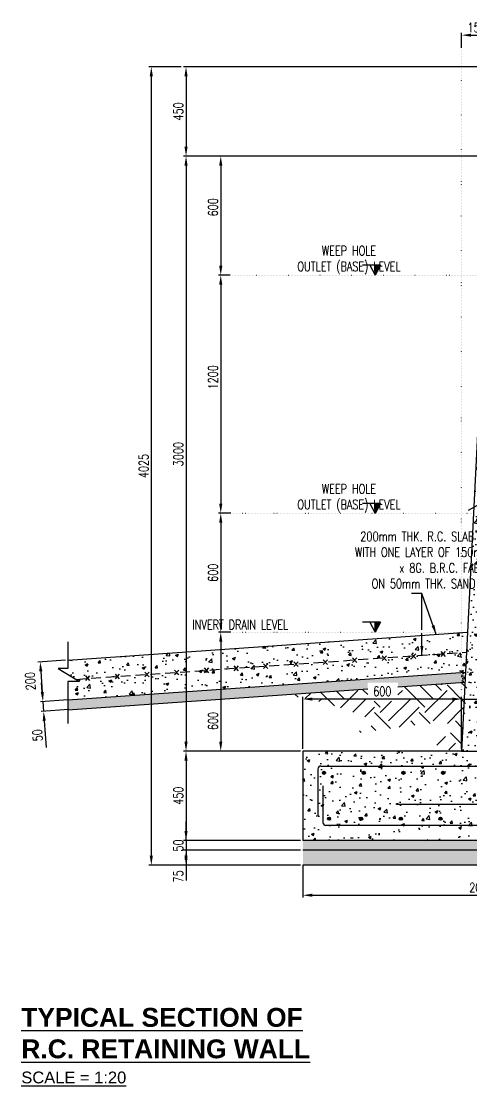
# Model space of a CAD drawing. Header units: millimetres. Extents: x -605628 to 223188, y -4937 to 493520.
# Drawn here: x -342918 to -340648, y 407928 to 413294 of the extents above; entities that cross this region are included whole.
import ezdxf

# ---------------------------------------------------------------- set-up
doc = ezdxf.new("R2010")
doc.units = ezdxf.units.MM
doc.header["$LTSCALE"] = 100
doc.header["$MEASUREMENT"] = 0
doc.header["$PDMODE"] = 3
doc.header["$PDSIZE"] = -0.5
for name, pattern in [('CENTER', [2, 1.25, -0.25, 0.25, -0.25]), ('DOT', [0.25, 0, -0.25]), ('HIDDEN', [0.375, 0.25, -0.125])]:
    doc.linetypes.add(name, pattern=pattern)
doc.layers.get('Defpoints').update_dxf_attribs({"color": 1})
for name, color, linetype in [('Grid-line', 8, 'CENTER'), ('S-Dim', 1, 'Continuous'), ('S-Hatch', 8, 'Continuous'), ('S-Text', 2, 'Continuous'), ('ST-FOOTING', 4, 'HIDDEN'), ('ST-HATCH', 8, 'Continuous'), ('STL-OBJT', 4, 'Continuous'), ('TITLE', 2, 'Continuous')]:
    doc.layers.add(name, color=color, linetype=linetype)
doc.styles.add('Roomname', font='sanss___.ttf')
doc.styles.add('SKEL 1_10xp', font='romans.shx', dxfattribs={"width": 0.75, "height": 23.8})
doc.styles.add('SKEL 1_20xp', font='romans.shx', dxfattribs={"width": 0.75, "height": 47.6})
doc.dimstyles.new('SKEL 1_20xp', dxfattribs={"dimtxt": 47.6, "dimasz": 47.6, "dimexe": 12, "dimexo": 12, "dimgap": 15, "dimtad": 1, "dimdec": 0, "dimtxsty": 'SKEL 1_20xp', "dimcen": 4, "dimdle": 1, "dimclrd": 1, "dimclre": 1, "dimclrt": 2, "dimadec": 0, "dimazin": 0, "dimtfac": 1, "dimtdec": 0, "dimtix": 1, "dimtmove": 0, "dimatfit": 3, "dimfxl": 1.25, "dimarcsym": 0})
pattern_1 = [(50, (0.07, 1.4), (143.452037, -12.550427), [15, -165]), (355, (0.07, 1.4), (-27.750267, 150.438427), [12, -132]), (100.451444, (12.02, 0.36), (115.70177, 137.887998), [12.74804, -140.228422]), (46.1842, (0.07, 41.4), (213.448266, -33.103856), [22.5, -247.5]), (96.635635, (17.86, 38.64), (186.93239, 194.82372), [19.12207, -210.34275]), (351.184164, (0.07, 41.4), (186.93239, 194.82372), [18, -198]), (21, (20.07, 31.4), (119.38141, -80.523778), [15, -165]), (326, (20.07, 31.4), (48.663066, 145.03001), [12, -132]), (71.451445, (30.02, 24.69), (168.044475, 64.50623), [12.748038, -140.228422]), (37.5, (0.07, 1.4), (2.431971, 66.578771), [0, -130.4, 0, -134, 0, -132.5]), (7.5, (0.07, 1.4), (52.6139075, 78.882342), [0, -76.4, 0, -127.4, 0, -50.5]), (327.5, (-44.53, 1.4), (106.764487, -4.5109743), [0, -50, 0, -156, 0, -207]), (317.5, (-64.53, 1.4), (116.637234, 20.020996), [0, -65, 0, -103.6, 0, -147])]
pattern_2 = [(50, (0, 0), (143.452037, -12.550427), [15, -165]), (355, (0, 0), (-27.750267, 150.438427), [12, -132]), (100.451444, (11.95, -1.05), (115.70177, 137.888), [12.74804, -140.228422]), (46.1842, (0, 40), (213.448266, -33.103856), [22.5, -247.5]), (96.635635, (17.79, 37.24), (186.93239, 194.82372), [19.12207, -210.34275]), (351.184164, (0, 40), (186.93239, 194.82372), [18, -198]), (21, (20, 30), (119.38141, -80.523778), [15, -165]), (326, (20, 30), (48.663066, 145.03001), [12, -132]), (71.451445, (29.95, 23.29), (168.044475, 64.50623), [12.748038, -140.228422]), (37.5, (0, 0), (2.431971, 66.578771), [0, -130.4, 0, -134, 0, -132.5]), (7.5, (0, 0), (52.6139075, 78.882342), [0, -76.4, 0, -127.4, 0, -50.5]), (327.5, (-44.6, 0), (106.764487, -4.5109743), [0, -50, 0, -156, 0, -207]), (317.5, (-64.6, 0), (116.637234, 20.020996), [0, -65, 0, -103.6, 0, -147])]
pattern_3 = [(50, (73802.29, -10970.5), (136.279435, -11.922906), [14.25, -156.75]), (355, (73802.29, -10970.5), (-26.362753, 142.916505), [11.4, -125.4]), (100.451444, (73813.65, -10971.5), (109.91668, 130.993598), [12.110636, -133.217]), (46.1842, (73802.29, -10932.5), (202.775853, -31.448663), [21.375, -235.125]), (96.635635, (73819.19, -10935.13), (177.58577, 185.082534), [18.165965, -199.825614]), (351.184164, (73802.3, -10932.5), (177.58577, 185.082534), [17.1, -188.1]), (21, (73821.29, -10942), (113.41234, -76.49759), [14.25, -156.75]), (326, (73821.29, -10942), (46.229913, 137.77851), [11.4, -125.4]), (71.451445, (73830.74, -10948.38), (159.642252, 61.28092), [12.110636, -133.217]), (37.5, (73802.29, -10970.505), (2.3103725, 63.2498322), [0, -123.88, 0, -127.3, 0, -125.875]), (7.5, (73802.29, -10970.505), (49.983212, 74.938225), [0, -72.58, 0, -121.03, 0, -47.975]), (327.5, (73759.92, -10970.505), (101.426263, -4.2854256), [0, -47.5, 0, -148.2, 0, -196.65]), (317.5, (73740.92, -10970.505), (110.805372, 19.019947), [0, -61.75, 0, -98.42, 0, -139.65])]

# ---------------------------------------------------------------- blocks, each defined once
blk = doc.blocks.new('*D88')
at = {"layer": 'Defpoints', "color": 0, "transparency": 16777216}
for p in [(-341498.7, 409614.4), (-342087.9, 409164.4), (-341498.7, 409164.4)]:
    blk.add_point(p, dxfattribs=at)
at = {"layer": 'S-Dim', "color": 1, "lineweight": -2, "transparency": 16777216}
for p, q in [((-341510.7, 409614.4), (-342099.9, 409614.4)), ((-342087.9, 409566.8), (-342087.9, 409212)), ((-341510.7, 409164.4), (-342099.9, 409164.4))]:
    blk.add_line(p, q, dxfattribs=at)
at = {"layer": 'S-Dim', "color": 1, "transparency": 16777216}
for points in [[(-342095.8, 409566.8), (-342080, 409566.8), (-342087.9, 409614.4)], [(-342095.8, 409212), (-342080, 409212), (-342087.9, 409164.4)]]:
    blk.add_solid(points, dxfattribs=at)
at = {"layer": 'S-Dim', "color": 5, "transparency": 16777216, "insert": (-342126.7, 409389.4), "char_height": 47.6, "attachment_point": 5, "rotation": 90, "style": 'SKEL 1_20xp'}
blk.add_mtext('450', dxfattribs=at)
blk = doc.blocks.new('*D89')
at = {"layer": 'Defpoints', "color": 0, "transparency": 16777216}
for p in [(-341849.8, 410814.3), (-341912.9, 410214.4), (-341849.8, 410214.4)]:
    blk.add_point(p, dxfattribs=at)
at = {"layer": 'S-Dim', "color": 1, "lineweight": -2, "transparency": 16777216}
for p, q in [((-341861.8, 410814.3), (-341924.9, 410814.3)), ((-341912.9, 410766.7), (-341912.9, 410262)), ((-341861.8, 410214.4), (-341924.9, 410214.4))]:
    blk.add_line(p, q, dxfattribs=at)
at = {"layer": 'S-Dim', "color": 1, "transparency": 16777216}
for points in [[(-341920.9, 410766.7), (-341905, 410766.7), (-341912.9, 410814.3)], [(-341920.9, 410262), (-341905, 410262), (-341912.9, 410214.4)]]:
    blk.add_solid(points, dxfattribs=at)
at = {"layer": 'S-Dim', "color": 5, "transparency": 16777216, "insert": (-341951.7, 410513.8), "char_height": 47.6, "attachment_point": 5, "rotation": 90, "style": 'SKEL 1_20xp'}
blk.add_mtext('600', dxfattribs=at)
blk = doc.blocks.new('*D90')
at = {"layer": 'Defpoints', "color": 0, "transparency": 16777216}
for p in [(-340548.8, 412614.4), (-342087.9, 409614.4), (-341498.7, 409614.4)]:
    blk.add_point(p, dxfattribs=at)
at = {"layer": 'S-Dim', "color": 1, "lineweight": -2, "transparency": 16777216}
for p, q in [((-340560.8, 412614.4), (-342099.9, 412614.4)), ((-342087.9, 412566.8), (-342087.9, 409662)), ((-341510.7, 409614.4), (-342099.9, 409614.4))]:
    blk.add_line(p, q, dxfattribs=at)
at = {"layer": 'S-Dim', "color": 1, "transparency": 16777216}
for points in [[(-342095.8, 412566.8), (-342080, 412566.8), (-342087.9, 412614.4)], [(-342095.8, 409662), (-342080, 409662), (-342087.9, 409614.4)]]:
    blk.add_solid(points, dxfattribs=at)
at = {"layer": 'S-Dim', "color": 5, "transparency": 16777216, "insert": (-342126.7, 411111.8), "char_height": 47.6, "attachment_point": 5, "rotation": 90, "style": 'SKEL 1_20xp'}
blk.add_mtext('3000', dxfattribs=at)
blk = doc.blocks.new('*D93')
at = {"layer": 'Defpoints', "color": 0, "transparency": 16777216}
for p in [(-340226.2, 413064.4), (-342087.9, 412614.4), (-341498.7, 412614.4)]:
    blk.add_point(p, dxfattribs=at)
at = {"layer": 'S-Dim', "color": 1, "lineweight": -2, "transparency": 16777216}
for p, q in [((-340238.2, 413064.4), (-342099.9, 413064.4)), ((-342087.9, 413016.8), (-342087.9, 412662)), ((-341510.7, 412614.4), (-342099.9, 412614.4))]:
    blk.add_line(p, q, dxfattribs=at)
at = {"layer": 'S-Dim', "color": 1, "transparency": 16777216}
for points in [[(-342095.8, 413016.8), (-342080, 413016.8), (-342087.9, 413064.4)], [(-342095.8, 412662), (-342080, 412662), (-342087.9, 412614.4)]]:
    blk.add_solid(points, dxfattribs=at)
at = {"layer": 'S-Dim', "color": 5, "transparency": 16777216, "insert": (-342126.7, 412839.4), "char_height": 47.6, "attachment_point": 5, "rotation": 90, "style": 'SKEL 1_20xp'}
blk.add_mtext('450', dxfattribs=at)
blk = doc.blocks.new('*D102')
at = {"layer": 'Defpoints', "color": 0, "transparency": 16777216}
for p in [(-340548.7, 413224.1), (-340698.7, 413148.6), (-340548.7, 412616.9)]:
    blk.add_point(p, dxfattribs=at)
at = {"layer": 'S-Dim', "color": 1, "lineweight": -2, "transparency": 16777216}
for p, q in [((-340698.7, 413160.6), (-340698.7, 413236.1)), ((-340651.1, 413224.1), (-340596.3, 413224.1)), ((-340548.7, 412628.9), (-340548.7, 413236.1))]:
    blk.add_line(p, q, dxfattribs=at)
at = {"layer": 'S-Dim', "color": 1, "transparency": 16777216}
for points in [[(-340651.1, 413232), (-340651.1, 413216.1), (-340698.7, 413224.1)], [(-340596.3, 413232), (-340596.3, 413216.1), (-340548.7, 413224.1)]]:
    blk.add_solid(points, dxfattribs=at)
at = {"layer": 'S-Dim', "color": 5, "transparency": 16777216, "insert": (-340623.7, 413262.9), "char_height": 47.6, "attachment_point": 5, "style": 'SKEL 1_20xp'}
blk.add_mtext('150', dxfattribs=at)
blk = doc.blocks.new('*D94')
at = {"layer": 'Defpoints', "color": 0, "transparency": 16777216}
for p in [(-341498.7, 409877), (-341498.7, 409614.4), (-340698.7, 409614.4)]:
    blk.add_point(p, dxfattribs=at)
at = {"layer": 'S-Dim', "color": 1, "lineweight": -2, "transparency": 16777216}
for p, q in [((-341498.7, 409626.4), (-341498.7, 409889)), ((-340746.3, 409877), (-341451.1, 409877)), ((-340698.7, 409626.4), (-340698.7, 409889))]:
    blk.add_line(p, q, dxfattribs=at)
at = {"layer": 'S-Dim', "color": 1, "transparency": 16777216}
for points in [[(-341451.1, 409885), (-341451.1, 409869.1), (-341498.7, 409877)], [(-340746.3, 409885), (-340746.3, 409869.1), (-340698.7, 409877)]]:
    blk.add_solid(points, dxfattribs=at)
at = {"layer": 'S-Dim', "color": 5, "transparency": 16777216, "insert": (-341098.7, 409915.8), "char_height": 47.6, "attachment_point": 5, "style": 'SKEL 1_20xp'}
blk.add_mtext('600', dxfattribs=at)
blk = doc.blocks.new('*D96')
at = {"layer": 'Defpoints', "color": 0, "transparency": 16777216}
for p in [(-341498.7, 409051.4), (-339698.7, 409039.4), (-339698.7, 408887.9)]:
    blk.add_point(p, dxfattribs=at)
at = {"layer": 'S-Dim', "color": 1, "lineweight": -2, "transparency": 16777216}
for p, q in [((-341498.7, 409039.4), (-341498.7, 408875.9)), ((-339698.7, 409027.4), (-339698.7, 408875.9)), ((-341451.1, 408887.9), (-339746.3, 408887.9))]:
    blk.add_line(p, q, dxfattribs=at)
at = {"layer": 'S-Dim', "color": 1, "transparency": 16777216}
for points in [[(-341451.1, 408895.9), (-341451.1, 408880), (-341498.7, 408887.9)], [(-339746.3, 408895.9), (-339746.3, 408880), (-339698.7, 408887.9)]]:
    blk.add_solid(points, dxfattribs=at)
at = {"layer": 'S-Dim', "color": 5, "transparency": 16777216, "insert": (-340598.7, 408926.7), "char_height": 47.6, "attachment_point": 5, "style": 'SKEL 1_20xp'}
blk.add_mtext('2000', dxfattribs=at)
blk = doc.blocks.new('*D97')
at = {"layer": 'Defpoints', "color": 0, "transparency": 16777216}
for p in [(-341853.5, 412014), (-341912.9, 410814.3), (-341849.8, 410814.3)]:
    blk.add_point(p, dxfattribs=at)
at = {"layer": 'S-Dim', "color": 1, "lineweight": -2, "transparency": 16777216}
for p, q in [((-341865.5, 412014), (-341924.9, 412014)), ((-341912.9, 411966.4), (-341912.9, 410861.9)), ((-341861.8, 410814.3), (-341924.9, 410814.3))]:
    blk.add_line(p, q, dxfattribs=at)
at = {"layer": 'S-Dim', "color": 1, "transparency": 16777216}
for points in [[(-341920.9, 411966.4), (-341905, 411966.4), (-341912.9, 412014)], [(-341920.9, 410861.9), (-341905, 410861.9), (-341912.9, 410814.3)]]:
    blk.add_solid(points, dxfattribs=at)
at = {"layer": 'S-Dim', "color": 5, "transparency": 16777216, "insert": (-341951.7, 411499.4), "char_height": 47.6, "attachment_point": 5, "rotation": 90, "style": 'SKEL 1_20xp'}
blk.add_mtext('1200', dxfattribs=at)
blk = doc.blocks.new('*D98')
at = {"layer": 'Defpoints', "color": 0, "transparency": 16777216}
for p in [(-342099.9, 413064.4), (-342262.9, 409039.4), (-341498.7, 409039.4)]:
    blk.add_point(p, dxfattribs=at)
at = {"layer": 'S-Dim', "color": 1, "lineweight": -2, "transparency": 16777216}
for p, q in [((-342111.9, 413064.4), (-342274.9, 413064.4)), ((-342262.9, 413016.8), (-342262.9, 409087)), ((-341510.7, 409039.4), (-342274.9, 409039.4))]:
    blk.add_line(p, q, dxfattribs=at)
at = {"layer": 'S-Dim', "color": 1, "transparency": 16777216}
for points in [[(-342270.8, 413016.8), (-342255, 413016.8), (-342262.9, 413064.4)], [(-342270.8, 409087), (-342255, 409087), (-342262.9, 409039.4)]]:
    blk.add_solid(points, dxfattribs=at)
at = {"layer": 'S-Dim', "color": 5, "transparency": 16777216, "insert": (-342301.7, 411051.9), "char_height": 47.6, "attachment_point": 5, "rotation": 90, "style": 'SKEL 1_20xp'}
blk.add_mtext('4025', dxfattribs=at)
blk = doc.blocks.new('*D99')
at = {"layer": 'Defpoints', "color": 0, "transparency": 16777216}
for p in [(-340548.7, 412614.4), (-341912.9, 412014), (-341853.5, 412014)]:
    blk.add_point(p, dxfattribs=at)
at = {"layer": 'S-Dim', "color": 1, "lineweight": -2, "transparency": 16777216}
for p, q in [((-340560.7, 412614.4), (-341924.9, 412614.4)), ((-341912.9, 412566.8), (-341912.9, 412061.6)), ((-341865.5, 412014), (-341924.9, 412014))]:
    blk.add_line(p, q, dxfattribs=at)
at = {"layer": 'S-Dim', "color": 1, "transparency": 16777216}
for points in [[(-341920.9, 412566.8), (-341905, 412566.8), (-341912.9, 412614.4)], [(-341920.9, 412061.6), (-341905, 412061.6), (-341912.9, 412014)]]:
    blk.add_solid(points, dxfattribs=at)
at = {"layer": 'S-Dim', "color": 5, "transparency": 16777216, "insert": (-341951.7, 412356.5), "char_height": 47.6, "attachment_point": 5, "rotation": 90, "style": 'SKEL 1_20xp'}
blk.add_mtext('600', dxfattribs=at)
blk = doc.blocks.new('*D100')
at = {"layer": 'Defpoints', "color": 0, "transparency": 16777216}
for p in [(-341849.8, 410214.4), (-341912.9, 409614.4), (-341498.7, 409614.4)]:
    blk.add_point(p, dxfattribs=at)
at = {"layer": 'S-Dim', "color": 1, "lineweight": -2, "transparency": 16777216}
for p, q in [((-341861.8, 410214.4), (-341924.9, 410214.4)), ((-341912.9, 410166.8), (-341912.9, 409662)), ((-341510.7, 409614.4), (-341924.9, 409614.4))]:
    blk.add_line(p, q, dxfattribs=at)
at = {"layer": 'S-Dim', "color": 1, "transparency": 16777216}
for points in [[(-341920.9, 410166.8), (-341905, 410166.8), (-341912.9, 410214.4)], [(-341920.9, 409662), (-341905, 409662), (-341912.9, 409614.4)]]:
    blk.add_solid(points, dxfattribs=at)
at = {"layer": 'S-Dim', "color": 5, "transparency": 16777216, "insert": (-341951.7, 409766.2), "char_height": 47.6, "attachment_point": 5, "rotation": 90, "style": 'SKEL 1_20xp'}
blk.add_mtext('600', dxfattribs=at)

msp = doc.modelspace()

# ---------------------------------------------------------------- hatches: boundary and pattern name
h = msp.add_hatch()
h.set_pattern_fill('AR-CONC', color=8, scale=19)
h.set_pattern_definition(pattern_3)
h.paths.add_polyline_path([(-340304.1, 411007.5), (-340541.4, 410870.5, -0.322065), (-340537.1, 410864.5, -1.104856), (-340549.8, 410865.7), (-340570.5, 410853.8), (-340619.7, 409876.7), (-340360.7, 409876.7)])
h.paths.add_polyline_path([(-340364.3, 410463.4, -1), (-340351.5, 410463.4, -1)], flags=16)
h.paths.add_polyline_path([(-340361.5, 410263.6, -1), (-340374.3, 410263.6, -1)], flags=16)
h.paths.add_polyline_path([(-340570, 410465, -1), (-340557.2, 410465, -1)], flags=16)
h.paths.add_polyline_path([(-340567.3, 410265.2, -1), (-340580.1, 410265.2, -1)], flags=16)
h.paths.add_polyline_path([(-340354.3, 410663.1, -1), (-340341.5, 410663.1, -1)], flags=16)
h.paths.add_polyline_path([(-340371.5, 410063.9, -1), (-340384.3, 410063.9, -1)], flags=16)
h.paths.add_polyline_path([(-340559.9, 410664.7, -1), (-340547.1, 410664.7, -1)], flags=16)
h.paths.add_polyline_path([(-340577.3, 410065.5, -1), (-340590.1, 410065.5, -1)], flags=16)
h.paths.add_polyline_path([(-340344.3, 410862.9, -1), (-340331.5, 410862.9, -1)], flags=16)
h.paths.add_polyline_path([(-340570.5, 410853.8), (-340638.8, 410814.4), (-340685.6, 409876.7), (-340619.7, 409876.7)])
h.paths.add_polyline_path([(-340226.8, 411052.2), (-340304.1, 411007.5), (-340360.7, 409876.7), (-340373.8, 409614.4), (-340298.7, 409614.4)])
h.paths.add_polyline_path([(-340567.5, 410913.2), (-340635.8, 410873.8), (-340578.8, 412014), (-340510.1, 412053.7)])
h.paths.add_polyline_path([(-340282.9, 411431.9), (-340541.4, 411431.9), (-340567.5, 410913.2), (-340301.2, 411067)])
h.paths.add_polyline_path([(-340529.8, 411264, -1), (-340517, 411264, -1)], flags=16)
h.paths.add_polyline_path([(-340527, 411064.2, -1), (-340539.8, 411064.2, -1)], flags=16)
h.paths.add_polyline_path([(-340324.3, 411262.4, -1), (-340311.5, 411262.4, -1)], flags=16)
h.paths.add_polyline_path([(-340321.5, 411062.6, -1), (-340334.3, 411062.6, -1)], flags=16)
h.paths.add_polyline_path([(-340200.9, 411569.8), (-340276, 411569.8), (-340279.8, 411494.1), (-340251.6, 411494.1), (-340251.6, 411431.9), (-340282.9, 411431.9), (-340301.2, 411067), (-340223.8, 411111.6)])
h = msp.add_hatch()
h.set_pattern_fill('AR-CONC', color=8, scale=20, style=0)
h.set_pattern_definition(pattern_1)
h.paths.add_polyline_path([(-340698.6, 410112.2), (-340698.6, 410212.3), (-342683.8, 410073.9), (-342683.8, 410031.2), (-342733.2, 410031.2), (-342641.7, 409976.4)])
h = msp.add_hatch()
h.set_pattern_fill('AR-CONC', color=8, scale=20, style=0)
h.set_pattern_definition(pattern_2)
h.paths.add_polyline_path([(-340648.7, 410214.4), (-340698.7, 410210.9), (-340698.7, 410110.8), (-340657.1, 410113.7)])
h = msp.add_hatch()
h.set_pattern_fill('AR-CONC', color=8, scale=20, style=0)
h.set_pattern_definition(pattern_1)
h.paths.add_polyline_path([(-340698.6, 410112.2), (-342641.7, 409976.4), (-342625, 409966.3), (-342683.8, 409966.3), (-342683.8, 409873.4), (-340698.6, 410011.8)])
h = msp.add_hatch()
h.set_pattern_fill('AR-CONC', color=8, scale=20, style=0)
h.set_pattern_definition(pattern_2)
h.paths.add_polyline_path([(-340698.7, 410010.4), (-340665.5, 410012.7), (-340657.1, 410113.7), (-340698.7, 410110.8)])
h = msp.add_hatch()
h.set_pattern_fill('AR-CONC', color=8, scale=19)
h.set_pattern_definition(pattern_3)
h.paths.add_polyline_path([(-340360.7, 409876.7), (-340619.7, 409876.7), (-340632.9, 409614.4), (-340373.8, 409614.4)])
h.paths.add_polyline_path([(-340391.4, 409664.4, -1), (-340404.2, 409664.4, -1)], flags=16)
h.paths.add_polyline_path([(-340597.4, 409666, -1), (-340610.2, 409666, -1)], flags=16)
h.paths.add_polyline_path([(-340600.2, 409865.7, -1), (-340587.4, 409865.7, -1)], flags=16)
h.paths.add_polyline_path([(-340394.3, 409864.1, -1), (-340381.5, 409864.1, -1)], flags=16)
h.paths.add_polyline_path([(-340619.7, 409876.7), (-340685.6, 409876.7), (-340698.7, 409614.4), (-340632.9, 409614.4)])
h = msp.add_hatch()
h.set_pattern_fill('AR-CONC', color=8, scale=20, style=0)
h.set_pattern_definition([(50, (-7416.29, -1483.47), (143.452037, -12.550427), [15, -165]), (355, (-7416.29, -1483.47), (-27.750267, 150.438427), [12, -132]), (100.451444, (-7404.34, -1484.51), (115.70177, 137.888), [12.74804, -140.228422]), (46.1842, (-7416.3, -1443.47), (213.448266, -33.103856), [22.5, -247.5]), (96.635635, (-7398.5, -1446.23), (186.93239, 194.82372), [19.12207, -210.34275]), (351.184164, (-7416.3, -1443.47), (186.93239, 194.82372), [18, -198]), (21, (-7396.29, -1453.47), (119.38141, -80.523778), [15, -165]), (326, (-7396.29, -1453.47), (48.663066, 145.03001), [12, -132]), (71.451445, (-7386.34, -1460.18), (168.044475, 64.50623), [12.74804, -140.228422]), (37.5, (-7416.29, -1483.467), (2.431971, 66.578771), [0, -130.4, 0, -134, 0, -132.5]), (7.5, (-7416.29, -1483.47), (52.6139075, 78.882342), [0, -76.4, 0, -127.4, 0, -50.5]), (327.5, (-7460.89, -1483.467), (106.764487, -4.5109743), [0, -50, 0, -156, 0, -207]), (317.5, (-7480.89, -1483.47), (116.637234, 20.020996), [0, -65, 0, -103.6, 0, -147])])
h.paths.add_polyline_path([(-339698.7, 409614.4), (-340298.7, 409614.4), (-340698.7, 409614.4), (-341498.7, 409614.4), (-341498.7, 409164.4), (-339698.7, 409164.4)])
at = {"layer": 'S-Dim'}
h = msp.add_hatch(color=5, dxfattribs=at)
h.dxf.hatch_style = 1
h.paths.add_polyline_path([(-341135.1, 412063.9), (-341108, 412063.9), (-341135.1, 412014)])
h = msp.add_hatch(color=5, dxfattribs=at)
h.dxf.hatch_style = 1
h.paths.add_polyline_path([(-341135.1, 410863.2), (-341108, 410863.2), (-341135.1, 410813.3)])
h = msp.add_hatch(color=5, dxfattribs=at)
h.dxf.hatch_style = 1
h.paths.add_polyline_path([(-341135.1, 410264.2), (-341108, 410264.2), (-341135.1, 410214.4)])
at = {"layer": 'S-Hatch'}
h = msp.add_hatch(dxfattribs=at)
h.set_pattern_fill('AR-SAND', color=256, scale=10)
h.set_pattern_definition([(37.5, (0.07, 1.401), (-0.6299336, 19.2682377), [0, -15.2, 0, -17, 0, -16.25]), (7.5, (0.07, 1.4), (17.697767, 28.2214607), [0, -8.2, 0, -13.7, 0, -5.25]), (327.5, (-12.23, 1.401), (31.1414186, 0.05659054), [0, -5, 0, -18, 0, -23.5]), (317.5, (-12.23, 1.4), (30.061266, 8.7767556), [0, -2.5, 0, -11.8, 0, -13.5])])
h.paths.add_polyline_path([(-341020.1, 409960.3), (-341020.1, 409939.3), (-340698.6, 409961.7), (-340698.6, 410011.8), (-342683.8, 409873.4), (-342683.8, 409823.2), (-341172, 409928.7), (-341172, 409960.3)])
h = msp.add_hatch(dxfattribs=at)
h.set_pattern_fill('EARTH', color=256, scale=635, angle=45, style=0)
edge = h.paths.add_edge_path()
edge.add_line((-340665.4, 410014), (-340698.7, 410011.6))
edge.add_line((-340698.7, 410011.6), (-340698.7, 409654.5))
edge.add_spline(control_points=[(-340698.7, 409654.5), (-340697.6, 409654.5), (-340696.5, 409654.4), (-340695.4, 409654.4)], knot_values=[2281.515033, 2281.515033, 2281.515033, 2281.515033, 2283.637412, 2283.637412, 2283.637412, 2283.637412], degree=3, periodic=0)
edge.add_line((-340695.4, 409654.4), (-340665.4, 410014))
h = msp.add_hatch(dxfattribs=at)
h.set_pattern_fill('EARTH', color=256, scale=635, angle=45, style=0)
h.paths.add_polyline_path([(-340665.4, 410014), (-340698.7, 410011.6), (-340698.7, 409654.5), (-340698.7, 409614.4)])
h = msp.add_hatch(dxfattribs=at)
h.set_pattern_fill('AR-SAND', color=256, scale=10)
h.set_pattern_definition([(37.5, (0, 0), (-0.6299336, 19.2682377), [0, -15.2, 0, -17, 0, -16.25]), (7.5, (0, 0), (17.697767, 28.2214607), [0, -8.2, 0, -13.7, 0, -5.25]), (327.5, (-12.3, 0), (31.1414186, 0.05659054), [0, -5, 0, -18, 0, -23.5]), (317.5, (-12.3, 0), (30.061266, 8.7767556), [0, -2.5, 0, -11.8, 0, -13.5])])
h.paths.add_polyline_path([(-340681.4, 409961.5), (-340678.9, 410011.8), (-340698.7, 410010.4), (-340698.7, 409960.3)])
h = msp.add_hatch(dxfattribs=at)
h.set_pattern_fill('EARTH', color=256, scale=635, angle=45, style=0)
h.paths.add_polyline_path([(-341020.1, 409937.9), (-341020.1, 409866.2), (-341172.1, 409866.2), (-341172.1, 409927.3), (-341611.9, 409896.6), (-341612.2, 409896.6), (-341604.3, 409896), (-341596.2, 409895.3), (-341588.1, 409894.5), (-341580, 409893.6), (-341571.7, 409892.7), (-341563.4, 409891.7), (-341554.9, 409890.6), (-341546.4, 409889.5), (-341537.8, 409888.2), (-341529.1, 409886.9), (-341520.3, 409885.5), (-341511.4, 409884), (-341502.3, 409882.4), (-341493.2, 409880.7), (-341483.9, 409878.9), (-341474.5, 409877), (-341465, 409875), (-341455.3, 409873), (-341445.5, 409870.7), (-341435.6, 409868.4), (-341425.5, 409866), (-341415.3, 409863.5), (-341404.9, 409860.8), (-341394.4, 409858), (-341383.7, 409855.2), (-341372.9, 409852.1), (-341361.9, 409849), (-341350.7, 409845.7), (-341339.3, 409842.3), (-341327.8, 409838.8), (-341316.1, 409835.1), (-341304.2, 409831.3), (-341292.1, 409827.3), (-341279.8, 409823.3), (-341267.3, 409819), (-341254.7, 409814.6), (-341242, 409810.1), (-341229.6, 409805.5), (-341217.4, 409800.8), (-341205.7, 409796), (-341194.6, 409791.2), (-341184.4, 409786.3), (-341175, 409781.4), (-341166.8, 409776.4), (-341159.8, 409771.5), (-341154.2, 409766.6), (-341150.2, 409761.8), (-341147.9, 409757), (-341147.5, 409752.2), (-341149.1, 409747.6), (-341152.9, 409743.1), (-341158.8, 409738.7), (-341166.2, 409734.4), (-341174.7, 409730.4), (-341184, 409726.5), (-341193.6, 409722.9), (-341203, 409719.6), (-341211.9, 409716.6), (-341219.8, 409714), (-341226.2, 409711.7), (-341231, 409709.8), (-341234.3, 409708.3), (-341236, 409707.1), (-341236.3, 409706.3), (-341235.1, 409705.8), (-341232.7, 409705.5), (-341228.9, 409705.6), (-341224, 409705.9), (-341217.9, 409706.5), (-341210.7, 409707.3), (-341202.5, 409708.3), (-341193.3, 409709.5), (-341183.2, 409710.9), (-341172.3, 409712.4), (-341160.5, 409714.1), (-341148.1, 409716), (-341135, 409717.9), (-341121.3, 409720), (-341107, 409722.1), (-341092.3, 409724.3), (-341077.2, 409726.5), (-341061.7, 409728.8), (-341045.9, 409731.1), (-341029.9, 409733.3), (-341013.7, 409735.6), (-340997.4, 409737.8), (-340981, 409740), (-340964.7, 409742.1), (-340948.4, 409744.1), (-340932.2, 409746), (-340916.3, 409747.8), (-340900.6, 409749.4), (-340885.2, 409750.9), (-340870.3, 409752.2), (-340855.7, 409753.4), (-340841.6, 409754.3), (-340828.2, 409755), (-340815.3, 409755.5), (-340803.1, 409755.7), (-340791.7, 409755.6), (-340781, 409755.3), (-340771.3, 409754.6), (-340762.4, 409753.7), (-340754.6, 409752.4), (-340747.8, 409750.7), (-340742.1, 409748.6), (-340737.6, 409746.2), (-340734.3, 409743.4), (-340732.4, 409740.1), (-340731.7, 409736.4), (-340732.5, 409732.3), (-340734.8, 409727.6), (-340738.6, 409722.5), (-340744.1, 409716.9), (-340751, 409710.8), (-340759.1, 409704.3), (-340768, 409697.6), (-340777.4, 409690.7), (-340787, 409683.7), (-340796.5, 409676.7), (-340805.4, 409669.9), (-340813.3, 409663.3), (-340819.5, 409656.9), (-340823.5, 409650.8), (-340824.6, 409644.9), (-340822.1, 409639.4), (-340815.6, 409634.2), (-340804.2, 409629.3), (-340787.5, 409624.9), (-340764.7, 409620.9), (-340735.3, 409617.4), (-340698.7, 409614.4), (-340698.7, 409960.3)])
h = msp.add_hatch(dxfattribs=at)
h.set_pattern_fill('AR-SAND', color=256, scale=10)
h.set_pattern_definition([(37.5, (0, -10116.566), (-0.6299336, 19.2682377), [0, -15.2, 0, -17, 0, -16.25]), (7.5, (0, -10116.566), (17.697767, 28.2214607), [0, -8.2, 0, -13.7, 0, -5.25]), (327.5, (-12.3, -10116.566), (31.1414186, 0.05659054), [0, -5, 0, -18, 0, -23.5]), (317.5, (-12.3, -10116.566), (30.061266, 8.7767556), [0, -2.5, 0, -11.8, 0, -13.5])])
h.paths.add_polyline_path([(-339698.7, 409164.4), (-341498.7, 409164.4), (-341498.7, 409114.4), (-339698.7, 409114.4)])
h = msp.add_hatch(dxfattribs=at)
h.set_pattern_fill('GRAVEL', color=1, scale=120)
h.set_pattern_definition([(228.0127875, (86.4, -9996.5655), (-960, -1080), [16.14432, -1598.290566]), (184.9697407, (75.6, -10008.5655), (1440, 120), [27.70416, -2742.710971]), (132.510447, (48, -10010.9655), (1200, -1320), [19.53456, -1933.923912]), (267.273689, (1.2, -10040.9655), (120, 2400), [25.22856, -2497.626965]), (292.8336542, (0, -10066.1655), (-600, 1440), [24.7386, -2449.124775]), (357.273689, (9.6, -10088.9655), (-2400, 120), [25.22856, -2497.626965]), (37.6942405, (34.8, -10090.1655), (-1560, -1200), [33.36348, -3302.981826]), (72.2553284, (61.2, -10069.7655), (840, 2640), [31.49856, -3118.35858]), (121.4295656, (70.8, -10039.7655), (-960, 1560), [25.314, -2506.088773]), (175.2363583, (57.6, -10018.1655), (1320, -120), [28.89984, -1416.09151]), (222.3974378, (28.8, -10015.7655), (-1440, -1320), [37.37376, -3700.005]), (138.8140748, (120, -10042.166), (-840, 720), [12.75612, -1262.861378]), (171.4692344, (110.4, -10033.7655), (1560, -240), [24.26844, -2402.58137]), (225, (86.4, -10030.166), (-1e-14, -120), [16.97052, -152.735107]), (203.1985905, (78, -10015.766), (600, 240), [9.13896, -904.753813]), (291.8014095, (69.6, -10019.366), (-120, 360), [12.92436, -633.295417]), (30.9637565, (74.4, -10031.366), (360, 240), [20.99148, -678.722747]), (161.565051, (92.4, -10020.566), (240, -120), [15.17892, -364.2944]), (16.3895403, (0, -10019.3655), (1200, 360), [21.264, -2105.141418]), (70.346176, (20.4, -10013.3655), (-480, -1320), [17.83932, -1766.08893]), (293.1985905, (92.4, -9996.566), (-240, 600), [18.2778, -895.614973]), (343.6104597, (99.6, -10013.3655), (-1200, 360), [21.264, -2105.141418]), (339.4439548, (0, -10093.766), (-600, 240), [20.5056, -1004.77485]), (294.7751406, (19.2, -10100.9655), (-600, 1320), [17.18136, -1700.957168]), (66.8014095, (93.6, -10116.566), (240, 600), [18.2778, -895.614973]), (17.3540246, (100.8, -10099.7655), (-1560, -480), [20.11572, -1991.450834]), (69.4439548, (34.8, -10116.566), (-240, -600), [10.2528, -1015.02765]), (101.3099325, (86.4, -10116.566), (-120, 480), [6.1188, -605.763542]), (165.9637565, (85.2, -10110.566), (360, -120), [24.7386, -470.034075]), (186.009006, (61.2, -10104.5655), (1200, 120), [22.926, -2269.67078]), (303.6900675, (74.4, -10042.166), (-120, 240), [17.30664, -415.359513]), (353.1572266, (84, -10056.5655), (2040, -240), [30.21528, -2991.307515]), (60.945396, (114, -10060.166), (-480, -840), [12.35472, -1223.120897]), (90, (120, -10049.37), (-120, 120), [7.2, -112.8]), (120.2564372, (58.8, -10100.9655), (480, -840), [16.67088, -1650.4224]), (48.0127875, (50.4, -10086.5655), (960, 1080), [32.28864, -1582.146246]), (0, (72, -10062.57), (120, 120), [31.2, -88.8]), (325.3048465, (103.2, -10062.5655), (1200, -840), [18.97368, -1878.392916]), (254.054604, (118.8, -10073.366), (-120, -480), [17.47224, -856.140947]), (207.6459754, (114, -10090.1655), (-2280, -1200), [28.4478, -2816.336902]), (175.4260787, (88.8, -10103.3655), (-1560, 120), [30.09588, -2979.48881])])
h.paths.add_polyline_path([(-339698.7, 409114.4), (-341498.7, 409114.4), (-341498.7, 409039.4), (-339698.7, 409039.4)])
at = {"layer": 'STL-OBJT'}
h = msp.add_hatch(color=3, dxfattribs=at)
h.dxf.hatch_style = 1
h.paths.add_polyline_path([(-341400.1, 409505, 1), (-341384.1, 409505, 1)])
h = msp.add_hatch(color=3, dxfattribs=at)
h.dxf.hatch_style = 1
h.paths.add_polyline_path([(-341200.1, 409505, 1), (-341184.1, 409505, 1)])
h = msp.add_hatch(color=3, dxfattribs=at)
h.dxf.hatch_style = 1
h.paths.add_polyline_path([(-341000.1, 409505, 1), (-340984.1, 409505, 1)])
h = msp.add_hatch(color=3, dxfattribs=at)
h.dxf.hatch_style = 1
h.paths.add_polyline_path([(-340800.1, 409505, 1), (-340784.1, 409505, 1)])
h = msp.add_hatch(color=3, dxfattribs=at)
h.dxf.hatch_style = 1
h.paths.add_polyline_path([(-341375.1, 409273.8, 1), (-341359.1, 409273.8, 1)])
h = msp.add_hatch(color=3, dxfattribs=at)
h.dxf.hatch_style = 1
h.paths.add_polyline_path([(-341213.3, 409273.8, 1), (-341197.3, 409273.8, 1)])
h = msp.add_hatch(color=3, dxfattribs=at)
h.dxf.hatch_style = 1
h.paths.add_polyline_path([(-341013.3, 409273.8, 1), (-340997.3, 409273.8, 1)])
h = msp.add_hatch(color=3, dxfattribs=at)
h.dxf.hatch_style = 1
h.paths.add_polyline_path([(-340813.3, 409273.8, 1), (-340797.3, 409273.8, 1)])

# ---------------------------------------------------------------- linework, layer by layer
at = {"layer": 'Grid-line', "ltscale": 0.8}
msp.add_line((-340663.8, 410828.7), (-340199.6, 411096.7), dxfattribs=at)
at = {"layer": 'S-Dim', "color": 5}
for p, q in [((-341108, 412063.9), (-341198.9, 412063.9)), ((-341162.1, 412063.9), (-341135.1, 412014)), ((-341108, 412063.9), (-341135.1, 412014)), ((-341135.1, 412014), (-341135.1, 412063.9)), ((-341108, 410863.2), (-341198.9, 410863.2)), ((-341162.1, 410863.2), (-341135.1, 410813.3)), ((-341108, 410863.2), (-341135.1, 410813.3)), ((-341135.1, 410813.3), (-341135.1, 410863.2)), ((-341108, 410264.2), (-341198.9, 410264.2)), ((-341162.1, 410264.2), (-341135.1, 410214.4)), ((-341108, 410264.2), (-341135.1, 410214.4)), ((-341135.1, 410214.4), (-341135.1, 410264.2)), ((-342695.7, 410073), (-342835, 410063.3)), ((-342819.7, 410016.7), (-342812.4, 409912.1)), ((-342812.4, 409912.1), (-342815.7, 409959.6)), ((-342681.8, 409873.5), (-342821.1, 409863.8)), ((-342681.8, 409873.5), (-342821.1, 409863.8)), ((-342809.1, 409864.6), (-342805.6, 409814.7)), ((-342678.4, 409823.6), (-342817.6, 409813.9)), ((-342802.3, 409767.3), (-342792.9, 409632.2))]:
    msp.add_line(p, q, dxfattribs=at)
at = {"layer": 'S-Dim'}
for p, q in [((-340899.9, 410225.8), (-340899.9, 410410)), ((-340696.8, 409876.7), (-340296.8, 409876.7))]:
    msp.add_line(p, q, dxfattribs=at)
at = {"layer": 'S-Dim', "color": 1}
for p, q in [((-342087.9, 409212), (-342087.9, 409259.6)), ((-342087.9, 409162), (-342087.9, 409209.6)), ((-341510.7, 409164.4), (-342099.9, 409164.4)), ((-342087.9, 409162), (-342087.9, 409039.4)), ((-341510.7, 409114.4), (-342099.9, 409114.4)), ((-341510.7, 409114.4), (-342099.9, 409114.4)), ((-341510.7, 409039.4), (-342099.9, 409039.4)), ((-342087.9, 409039.4), (-342087.9, 408962.2))]:
    msp.add_line(p, q, dxfattribs=at)
at = {"layer": 'S-Dim', "color": 5}
for points in [[(-342811.8, 410017.2), (-342827.6, 410016.1), (-342823, 410064.1)], [(-342804.5, 409912.7), (-342820.3, 409911.6), (-342809.1, 409864.6)], [(-342804.5, 409912.7), (-342820.3, 409911.6), (-342809.1, 409864.6)], [(-342794.4, 409767.8), (-342810.2, 409766.7), (-342805.6, 409814.7)]]:
    msp.add_solid(points, dxfattribs=at)
at = {"layer": 'S-Dim', "color": 1}
for points in [[(-342095.8, 409212), (-342080, 409212), (-342087.9, 409164.4)], [(-342095.8, 409066.8), (-342080, 409066.8), (-342087.9, 409114.4)], [(-342095.8, 409087), (-342080, 409087), (-342087.9, 409039.4)]]:
    msp.add_solid(points, dxfattribs=at)
at = {"layer": 'ST-FOOTING', "color": 2, "linetype": 'Continuous'}
for p, q in [((-340548.8, 412614.4), (-340698.7, 409614.4)), ((-340698.7, 409614.4), (-341498.7, 409614.4)), ((-341498.7, 409614.4), (-341498.7, 409164.4)), ((-340698.7, 409614.4), (-340298.7, 409614.4)), ((-339698.7, 409164.4), (-341498.7, 409164.4))]:
    msp.add_line(p, q, dxfattribs=at)
at = {"layer": 'ST-HATCH', "color": 1, "linetype": 'DOT', "ltscale": 0.3}
for p, q in [((-340698.7, 409614.4), (-340698.7, 413148.6)), ((-341853.5, 412014), (-340578.8, 412014)), ((-341849.8, 410814.3), (-340638.8, 410814.3)), ((-341849.8, 410214.4), (-340668.7, 410214.4))]:
    msp.add_line(p, q, dxfattribs=at)
at = {"layer": 'ST-HATCH', "color": 2}
for p, q in [((-342683.8, 410073.9), (-340668.7, 410214.4)), ((-342683.8, 409873.4), (-340678.8, 410013.2))]:
    msp.add_line(p, q, dxfattribs=at)
at = {"layer": 'ST-HATCH', "color": 3}
for p, q in [((-342683.8, 410166.2), (-342683.8, 410031.2)), ((-342683.8, 410031.2), (-342733.2, 410031.2)), ((-342733.2, 410031.2), (-342625, 409966.3)), ((-342625, 409966.3), (-342683.8, 409966.3)), ((-342683.8, 409966.3), (-342683.8, 409753.7)), ((-341027.2, 409347.3), (-340402.4, 409347.3))]:
    msp.add_line(p, q, dxfattribs=at)
at = {"layer": 'ST-HATCH', "color": 3, "linetype": 'HIDDEN', "ltscale": 2}
msp.add_line((-342641.7, 409976.4), (-340673.7, 410114), dxfattribs=at)
at = {"layer": 'ST-HATCH', "color": 1}
for p, q in [((-340781.8, 410116.2), (-340803.3, 410092.3)), ((-340803.3, 410116.2), (-340781.8, 410092.3)), ((-341522.9, 410064.5), (-341544.3, 410040.7)), ((-341544.3, 410064.5), (-341522.9, 410040.7)), ((-341375.2, 410074.9), (-341396.6, 410051)), ((-341396.6, 410074.9), (-341375.2, 410051)), ((-341227.5, 410085.2), (-341248.9, 410061.4)), ((-341248.9, 410085.2), (-341227.5, 410061.4)), ((-341077.2, 410095.5), (-341098.6, 410071.7)), ((-341098.6, 410095.5), (-341077.2, 410071.7)), ((-340929.5, 410105.8), (-340951, 410082)), ((-340951, 410105.8), (-340929.5, 410082)), ((-342424.2, 410002.6), (-342445.6, 409978.8)), ((-342445.6, 410002.6), (-342424.2, 409978.8)), ((-342274.4, 410012.9), (-342295.9, 409989.1)), ((-342295.9, 410012.9), (-342274.4, 409989.1)), ((-342124.7, 410023.2), (-342146.1, 409999.4)), ((-342146.1, 410023.2), (-342124.7, 409999.4)), ((-341975, 410033.6), (-341996.4, 410009.7)), ((-341996.4, 410033.6), (-341975, 410009.7)), ((-341825.2, 410043.9), (-341846.7, 410020.1)), ((-341846.7, 410043.9), (-341825.2, 410020.1)), ((-341675.5, 410054.2), (-341696.9, 410030.4)), ((-341696.9, 410054.2), (-341675.5, 410030.4)), ((-342573.8, 409993.7), (-342595.3, 409969.8)), ((-342595.3, 409993.7), (-342573.8, 409969.8)), ((-339698.7, 409114.4), (-341498.7, 409114.4)), ((-339698.7, 409039.4), (-341498.7, 409039.4))]:
    msp.add_line(p, q, dxfattribs=at)
at = {"layer": 'ST-HATCH', "color": 8}
for p, q in [((-341020.1, 409937.9), (-340681.4, 409961.5)), ((-342683.8, 409823.2), (-341172, 409928.7))]:
    msp.add_line(p, q, dxfattribs=at)
at = {"layer": 'STL-OBJT', "color": 3}
for p, q in [((-341423.7, 409523.4), (-341423.7, 409289.4)), ((-341407.7, 409539.4), (-339814.7, 409539.4)), ((-341398.7, 409439.4), (-341398.7, 409255.4)), ((-339789.7, 409239.4), (-341382.7, 409239.4))]:
    msp.add_line(p, q, dxfattribs=at)
for centre in [(-341392.1, 409505), (-341192.1, 409505), (-340992.1, 409505), (-340792.1, 409505), (-341367.1, 409273.8), (-341205.3, 409273.8), (-341005.3, 409273.8), (-340805.3, 409273.8)]:
    msp.add_circle(centre, 8, dxfattribs=at)
for centre, start, end in [((-341407.7, 409523.4), 90, 180), ((-341382.7, 409255.4), 180, 270)]:
    msp.add_arc(centre, 16, start, end, dxfattribs=at)

# ---------------------------------------------------------------- texts
at = {"layer": 'S-Dim', "color": 5, "char_height": 47.6, "attachment_point": 5, "style": 'SKEL 1_10xp'}
for s, insert in [('WEEP HOLE \\POUTLET (BASE) LEVEL', (-341266.4, 412090)), ('WEEP HOLE \\POUTLET (BASE) LEVEL', (-341266.4, 410889.3)), ('200mm THK. R.C. SLAB REINFORCED\\PWITH ONE LAYER OF 150mm x 150mm\\Px 8G. B.R.C. FABRIC.\\PON 50mm THK. SAND BLINDING. ', (-340763.2, 410577.9)), ('INVERT DRAIN LEVEL', (-341814.5, 410251.8))]:
    msp.add_mtext(s, dxfattribs=dict(at, insert=insert))
at = {"layer": 'S-Dim', "color": 5, "char_height": 47.6, "attachment_point": 5, "style": 'SKEL 1_20xp'}
for s, insert, rotation in [('200', (-342872.7, 409967.1), 93.9892), ('50', (-342836.6, 409694.1), 93.9892), ('50', (-342126.7, 409138.7), 90), ('75', (-342126.7, 408982.5), 90)]:
    msp.add_mtext(s, dxfattribs=dict(at, insert=insert, rotation=rotation))
at = {"layer": 'S-Text', "color": 5, "insert": (-342918.1, 407999), "char_height": 59.5, "width": 602.588, "attachment_point": 1, "style": 'Roomname'}
msp.add_mtext('{\\LSCALE = 1:20} ', dxfattribs=at)
msp.add_mtext('{\\LSCALE = 1:20} ', dxfattribs=at)
at = {"layer": 'TITLE', "color": 5, "insert": (-342918.2, 408319.8), "char_height": 95.2, "width": 12491.798, "attachment_point": 1, "style": 'Roomname'}
msp.add_mtext('\\A1;{\\fSansSerif|b1|i0|c2|p2;\\LTYPICAL SECTION OF\\PR.C. RETAINING WALL}', dxfattribs=at)
msp.add_mtext('\\A1;{\\fSansSerif|b1|i0|c2|p2;\\LTYPICAL SECTION OF\\PR.C. RETAINING WALL}', dxfattribs=at)

# ---------------------------------------------------------------- dimensions: what is measured, and where the dimension line sits
at = {"layer": 'S-Dim', "color": 5}
dim = msp.add_linear_dim(base=(-340548.7, 413224.1), p1=(-340698.7, 413148.6), p2=(-340548.7, 412616.9), dimstyle='SKEL 1_20xp', override={"dimclrt": 5}, dxfattribs=at)
dim.commit()
dim.dimension.update_dxf_attribs({"geometry": '*D102', "text_midpoint": (-340623.7, 413262.9)})
for base, p1, p2, angle, picture, middle in [((-342262.9, 409039.4), (-342099.9, 413064.4), (-341498.7, 409039.4), 90, '*D98', (-342262.9, 411051.9)), ((-342087.9, 412614.4), (-340226.2, 413064.4), (-341498.7, 412614.4), 90, '*D93', (-342087.9, 412839.4)), ((-342087.9, 409614.4), (-340548.8, 412614.4), (-341498.7, 409614.4), 90, '*D90', (-342087.9, 411111.8)), ((-341912.9, 412014), (-340548.7, 412614.4), (-341853.5, 412014), 270, '*D99', (-341912.9, 412356.5)), ((-341912.9, 410814.3), (-341853.5, 412014), (-341849.8, 410814.3), 270, '*D97', (-341912.9, 411499.4)), ((-341912.9, 410214.4), (-341849.8, 410814.3), (-341849.8, 410214.4), 270, '*D89', (-341912.9, 410513.8)), ((-341912.9, 409614.4), (-341849.8, 410214.4), (-341498.7, 409614.4), 270, '*D100', (-341912.9, 409766.2)), ((-342087.9, 409164.4), (-341498.7, 409614.4), (-341498.7, 409164.4), 90, '*D88', (-342087.9, 409389.4))]:
    dim = msp.add_linear_dim(base=base, p1=p1, p2=p2, angle=angle, dimstyle='SKEL 1_20xp', override={"dimclrt": 5}, dxfattribs=at)
    dim.commit()
    dim.dimension.update_dxf_attribs({"geometry": picture, "text_midpoint": middle, "dimtype": 160})
dim = msp.add_linear_dim(base=(-341498.7, 409877), p1=(-340698.7, 409614.4), p2=(-341498.7, 409614.4), text='600', dimstyle='SKEL 1_20xp', override={"dimclrt": 5}, dxfattribs=at)
dim.commit()
dim.dimension.update_dxf_attribs({"geometry": '*D94', "text_midpoint": (-341098.7, 409877), "dimtype": 160})
dim = msp.add_linear_dim(base=(-339698.7, 408887.9), p1=(-341498.7, 409051.4), p2=(-339698.7, 409039.4), angle=180, text='2000', dimstyle='SKEL 1_20xp', override={"dimclrt": 5}, dxfattribs=at)
dim.commit()
dim.dimension.update_dxf_attribs({"geometry": '*D96', "text_midpoint": (-340598.7, 408887.9), "dimtype": 160})

# ---------------------------------------------------------------- leaders
at = {"layer": 'S-Dim'}
for points in [[(-340826.8, 410202), (-340899.9, 410410), (-340950.8, 410410)], [(-340899.2, 410096.8), (-340899.2, 410200.6), (-340899.2, 410209.4)]]:
    msp.add_leader(points, dimstyle='SKEL 1_20xp', dxfattribs=at)

doc.saveas('drawing.dxf')
